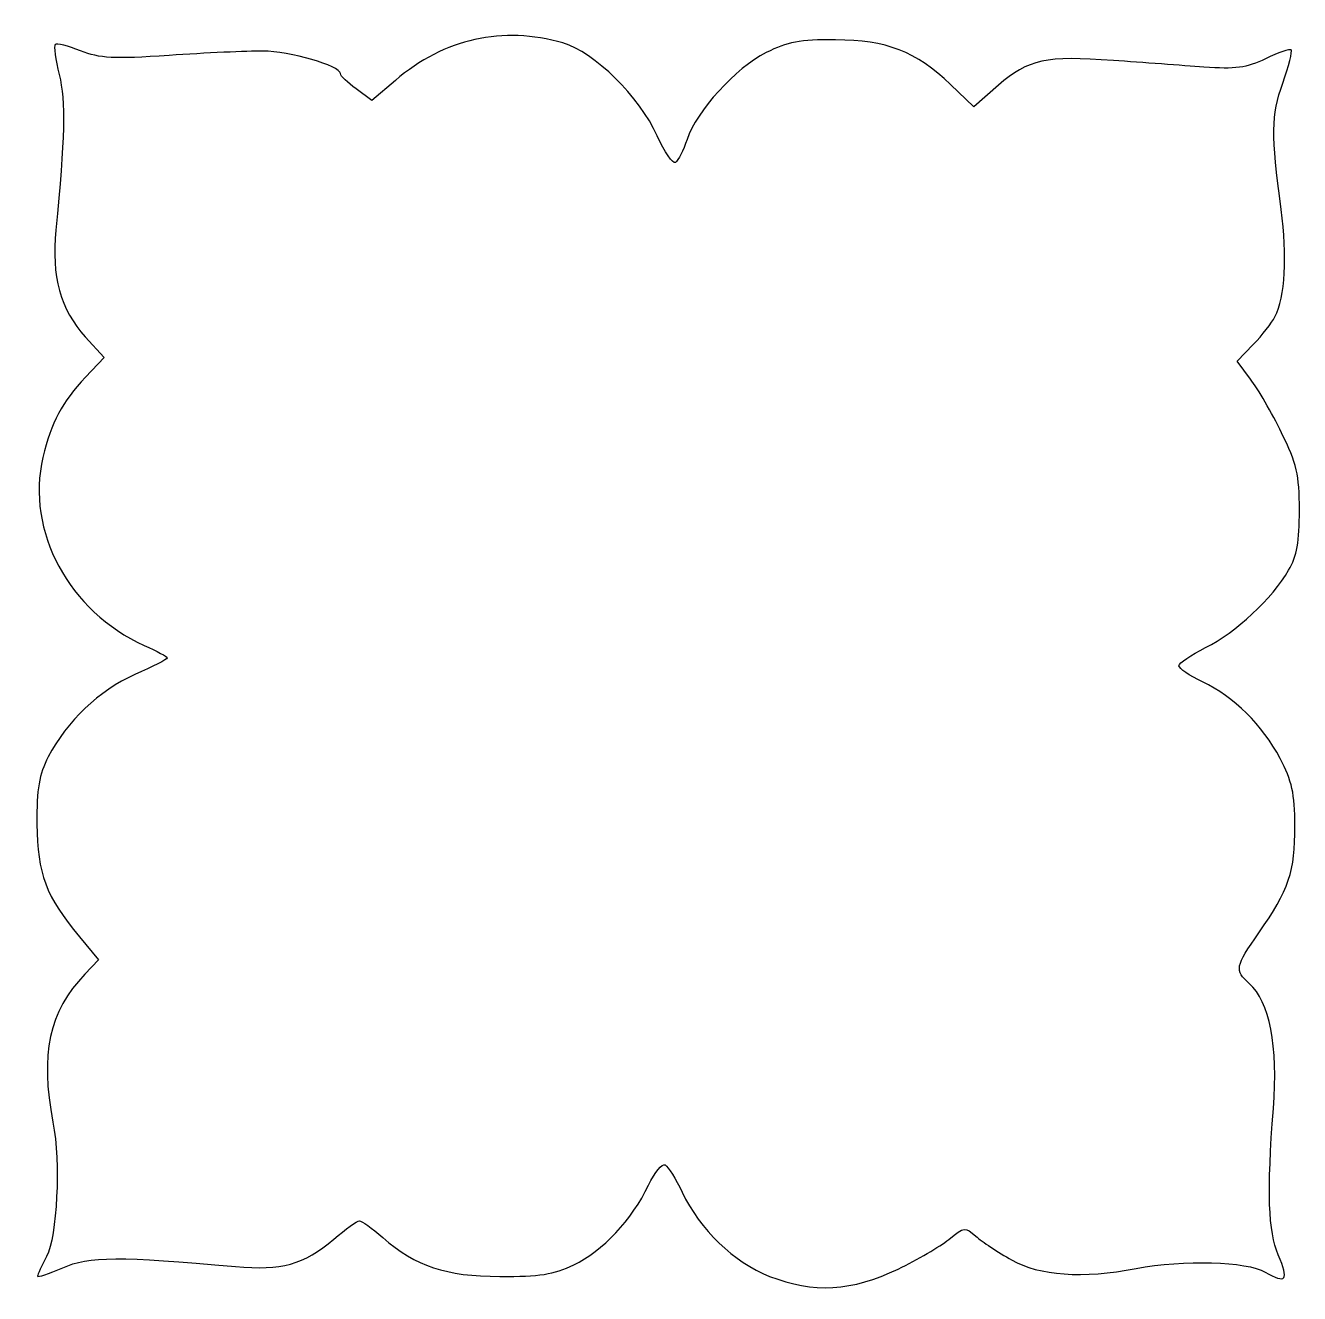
# Model space of a CAD drawing. Header units: centimetres. Extents: x -12.8 to 14.1, y -13.2 to 13.6.
import ezdxf

# ---------------------------------------------------------------- set-up
doc = ezdxf.new("R2010")
doc.units = ezdxf.units.CM
doc.header["$MEASUREMENT"] = 0
doc.layers.add('Layer 1', color=7, linetype='Continuous')

msp = doc.modelspace()

# ---------------------------------------------------------------- linework, layer by layer
at = {"layer": 'Layer 1'}
msp.add_open_spline([(2.87268, -12.81112), (2.1115, -12.51009), (1.4028, -11.8284), (1.02286, -11.03181), (1.02286, -11.03181), (0.89071, -10.75474), (0.73083, -10.49652), (0.66757, -10.45799), (0.66757, -10.45799), (0.60431, -10.41946), (0.44549, -10.61242), (0.31463, -10.88679), (0.31463, -10.88679), (-0.03349, -11.61667), (-0.65751, -12.28122), (-1.26372, -12.56763), (-1.26372, -12.56763), (-1.69665, -12.77218), (-1.98784, -12.8181), (-2.82445, -12.81377), (-2.82445, -12.81377), (-3.98043, -12.80779), (-4.59326, -12.60421), (-5.30231, -11.99067), (-5.30231, -11.99067), (-5.5274, -11.7959), (-5.74802, -11.63654), (-5.79259, -11.63654), (-5.79259, -11.63654), (-5.83715, -11.63654), (-6.08212, -11.81243), (-6.33695, -12.0274), (-6.33695, -12.0274), (-6.97458, -12.5653), (-7.43417, -12.69312), (-8.41165, -12.60446), (-8.41165, -12.60446), (-10.85083, -12.38321), (-11.50568, -12.38778), (-12.06115, -12.62993), (-12.06115, -12.62993), (-12.35487, -12.75798), (-12.59518, -12.83773), (-12.59518, -12.80717), (-12.59518, -12.80717), (-12.59518, -12.77661), (-12.50918, -12.5894), (-12.40406, -12.39116), (-12.40406, -12.39116), (-12.17852, -11.96581), (-12.10426, -10.41094), (-12.2685, -9.55299), (-12.2685, -9.55299), (-12.54424, -8.11264), (-12.35252, -7.22317), (-11.59574, -6.43189), (-11.59574, -6.43189), (-11.59574, -6.43189), (-11.30357, -6.12639), (-11.30357, -6.12639), (-11.30357, -6.12639), (-11.30357, -6.12639), (-11.70441, -5.64352), (-11.70441, -5.64352), (-11.70441, -5.64352), (-12.42144, -4.77974), (-12.5985, -4.31176), (-12.60633, -3.25963), (-12.60633, -3.25963), (-12.61195, -2.50568), (-12.56374, -2.21903), (-12.3676, -1.84013), (-12.3676, -1.84013), (-11.9779, -1.0873), (-11.29098, -0.43458), (-10.53789, -0.1015), (-10.53789, -0.1015), (-10.16093, 0.06522), (-9.85251, 0.22286), (-9.85251, 0.24881), (-9.85251, 0.24881), (-9.85251, 0.27476), (-10.07194, 0.39451), (-10.34014, 0.51492), (-10.34014, 0.51492), (-11.92881, 1.22817), (-12.84874, 2.93528), (-12.48012, 4.48606), (-12.48012, 4.48606), (-12.30307, 5.23092), (-12.08374, 5.64359), (-11.57929, 6.18104), (-11.57929, 6.18104), (-11.57929, 6.18104), (-11.18775, 6.59819), (-11.18775, 6.59819), (-11.18775, 6.59819), (-11.18775, 6.59819), (-11.58439, 7.03087), (-11.58439, 7.03087), (-11.58439, 7.03087), (-12.10697, 7.60093), (-12.30441, 8.31466), (-12.20811, 9.28556), (-12.20811, 9.28556), (-12.01591, 11.22342), (-11.99873, 12.00518), (-12.13596, 12.56894), (-12.13596, 12.56894), (-12.21414, 12.89013), (-12.25302, 13.17765), (-12.22236, 13.20787), (-12.22236, 13.20787), (-12.1917, 13.23809), (-11.94946, 13.17719), (-11.68405, 13.07253), (-11.68405, 13.07253), (-11.27171, 12.90993), (-10.99942, 12.89572), (-9.81278, 12.97487), (-9.81278, 12.97487), (-9.04899, 13.02582), (-8.15912, 13.06742), (-7.8353, 13.06733), (-7.8353, 13.06733), (-7.26421, 13.06717), (-6.19565, 12.75578), (-6.19565, 12.58951), (-6.19565, 12.58951), (-6.19565, 12.54434), (-6.04626, 12.39853), (-5.86367, 12.26549), (-5.86367, 12.26549), (-5.86367, 12.26549), (-5.53169, 12.0236), (-5.53169, 12.0236), (-5.53169, 12.0236), (-5.53169, 12.0236), (-5.03515, 12.44785), (-5.03515, 12.44785), (-5.03515, 12.44785), (-4.00219, 13.33043), (-2.7622, 13.60677), (-1.49362, 13.23709), (-1.49362, 13.23709), (-0.82918, 13.04347), (0.12617, 12.10315), (0.49618, 11.27861), (0.49618, 11.27861), (0.65103, 10.93354), (0.82485, 10.67992), (0.88245, 10.715), (0.88245, 10.715), (0.94005, 10.75008), (1.05011, 10.96814), (1.12702, 11.19956), (1.12702, 11.19956), (1.32656, 11.79996), (2.15584, 12.7102), (2.79775, 13.03339), (2.79775, 13.03339), (3.24937, 13.26077), (3.50842, 13.30872), (4.26076, 13.30417), (4.26076, 13.30417), (5.3494, 13.29759), (5.95528, 13.06237), (6.69461, 12.35927), (6.69461, 12.35927), (6.69461, 12.35927), (7.18574, 11.89221), (7.18574, 11.89221), (7.18574, 11.89221), (7.18574, 11.89221), (7.70751, 12.34485), (7.70751, 12.34485), (7.70751, 12.34485), (8.34003, 12.89356), (8.70286, 12.97165), (10.13532, 12.86737), (10.13532, 12.86737), (10.73832, 12.82348), (11.59717, 12.76099), (12.04388, 12.72851), (12.04388, 12.72851), (12.71528, 12.6797), (12.94157, 12.71017), (13.34933, 12.90433), (13.34933, 12.90433), (13.62063, 13.03351), (13.86456, 13.11756), (13.89141, 13.0911), (13.89141, 13.0911), (13.91825, 13.06464), (13.83787, 12.74824), (13.71278, 12.38798), (13.71278, 12.38798), (13.47031, 11.68964), (13.46582, 11.327), (13.67977, 9.72026), (13.67977, 9.72026), (13.81212, 8.72632), (13.76238, 7.88296), (13.54607, 7.45324), (13.54607, 7.45324), (13.48371, 7.32935), (13.27867, 7.06753), (13.09044, 6.87141), (13.09044, 6.87141), (13.09044, 6.87141), (12.74819, 6.51483), (12.74819, 6.51483), (12.74819, 6.51483), (12.74819, 6.51483), (13.0315, 6.13936), (13.0315, 6.13936), (13.0315, 6.13936), (13.18732, 5.93285), (13.48285, 5.42234), (13.68823, 5.0049), (13.68823, 5.0049), (14.0103, 4.35027), (14.06203, 4.12574), (14.06446, 3.37185), (14.06446, 3.37185), (14.06663, 2.69861), (14.01439, 2.40652), (13.83709, 2.10055), (13.83709, 2.10055), (13.49145, 1.50408), (12.71997, 0.78577), (12.08373, 0.46803), (12.08373, 0.46803), (11.77224, 0.31247), (11.51738, 0.13989), (11.51738, 0.08451), (11.51738, 0.08451), (11.51738, 0.02914), (11.74248, -0.12356), (12.0176, -0.25482), (12.0176, -0.25482), (12.68628, -0.57384), (13.28252, -1.16257), (13.65687, -1.87345), (13.65687, -1.87345), (13.90881, -2.35188), (13.96536, -2.61064), (13.96912, -3.30236), (13.96912, -3.30236), (13.97431, -4.25679), (13.8415, -4.64991), (13.20822, -5.55484), (13.20822, -5.55484), (12.70781, -6.2699), (12.693, -6.34829), (13.00564, -6.62714), (13.00564, -6.62714), (13.43624, -7.01119), (13.61549, -7.94184), (13.51419, -9.26747), (13.51419, -9.26747), (13.37878, -11.03929), (13.40642, -11.86415), (13.61772, -12.35773), (13.61772, -12.35773), (13.84797, -12.89556), (13.78419, -12.97958), (13.34137, -12.72179), (13.34137, -12.72179), (12.9476, -12.49255), (11.62381, -12.45594), (10.61613, -12.64642), (10.61613, -12.64642), (9.48271, -12.86067), (8.57166, -12.79819), (7.98482, -12.46598), (7.98482, -12.46598), (7.69646, -12.30274), (7.35628, -12.07644), (7.22885, -11.9631), (7.22885, -11.9631), (7.00339, -11.76255), (6.98806, -11.76437), (6.65746, -12.0311), (6.65746, -12.0311), (6.47062, -12.18184), (5.98966, -12.46354), (5.58866, -12.65709), (5.58866, -12.65709), (4.61489, -13.1271), (3.78995, -13.17389), (2.87267, -12.81113), (2.87267, -12.81113), (2.87267, -12.81113), (2.87268, -12.81112), (2.87268, -12.81112)], degree=3, knots=[0, 0, 0, 0, 0.01333333, 0.01333333, 0.01333333, 0.01333333, 0.02666667, 0.02666667, 0.02666667, 0.02666667, 0.04, 0.04, 0.04, 0.04, 0.05333333, 0.05333333, 0.05333333, 0.05333333, 0.06666667, 0.06666667, 0.06666667, 0.06666667, 0.08, 0.08, 0.08, 0.08, 0.09333333, 0.09333333, 0.09333333, 0.09333333, 0.10666667, 0.10666667, 0.10666667, 0.10666667, 0.12, 0.12, 0.12, 0.12, 0.13333333, 0.13333333, 0.13333333, 0.13333333, 0.14666667, 0.14666667, 0.14666667, 0.14666667, 0.16, 0.16, 0.16, 0.16, 0.17333333, 0.17333333, 0.17333333, 0.17333333, 0.18666667, 0.18666667, 0.18666667, 0.18666667, 0.2, 0.2, 0.2, 0.2, 0.21333333, 0.21333333, 0.21333333, 0.21333333, 0.22666667, 0.22666667, 0.22666667, 0.22666667, 0.24, 0.24, 0.24, 0.24, 0.25333333, 0.25333333, 0.25333333, 0.25333333, 0.26666667, 0.26666667, 0.26666667, 0.26666667, 0.28, 0.28, 0.28, 0.28, 0.29333333, 0.29333333, 0.29333333, 0.29333333, 0.30666667, 0.30666667, 0.30666667, 0.30666667, 0.32, 0.32, 0.32, 0.32, 0.33333333, 0.33333333, 0.33333333, 0.33333333, 0.34666667, 0.34666667, 0.34666667, 0.34666667, 0.36, 0.36, 0.36, 0.36, 0.37333333, 0.37333333, 0.37333333, 0.37333333, 0.38666667, 0.38666667, 0.38666667, 0.38666667, 0.4, 0.4, 0.4, 0.4, 0.41333333, 0.41333333, 0.41333333, 0.41333333, 0.42666667, 0.42666667, 0.42666667, 0.42666667, 0.44, 0.44, 0.44, 0.44, 0.45333333, 0.45333333, 0.45333333, 0.45333333, 0.46666667, 0.46666667, 0.46666667, 0.46666667, 0.48, 0.48, 0.48, 0.48, 0.49333333, 0.49333333, 0.49333333, 0.49333333, 0.50666667, 0.50666667, 0.50666667, 0.50666667, 0.52, 0.52, 0.52, 0.52, 0.53333333, 0.53333333, 0.53333333, 0.53333333, 0.54666667, 0.54666667, 0.54666667, 0.54666667, 0.56, 0.56, 0.56, 0.56, 0.57333333, 0.57333333, 0.57333333, 0.57333333, 0.58666667, 0.58666667, 0.58666667, 0.58666667, 0.6, 0.6, 0.6, 0.6, 0.61333333, 0.61333333, 0.61333333, 0.61333333, 0.62666667, 0.62666667, 0.62666667, 0.62666667, 0.64, 0.64, 0.64, 0.64, 0.65333333, 0.65333333, 0.65333333, 0.65333333, 0.66666667, 0.66666667, 0.66666667, 0.66666667, 0.68, 0.68, 0.68, 0.68, 0.69333333, 0.69333333, 0.69333333, 0.69333333, 0.70666667, 0.70666667, 0.70666667, 0.70666667, 0.72, 0.72, 0.72, 0.72, 0.73333333, 0.73333333, 0.73333333, 0.73333333, 0.74666667, 0.74666667, 0.74666667, 0.74666667, 0.76, 0.76, 0.76, 0.76, 0.77333333, 0.77333333, 0.77333333, 0.77333333, 0.78666667, 0.78666667, 0.78666667, 0.78666667, 0.8, 0.8, 0.8, 0.8, 0.81333333, 0.81333333, 0.81333333, 0.81333333, 0.82666667, 0.82666667, 0.82666667, 0.82666667, 0.84, 0.84, 0.84, 0.84, 0.85333333, 0.85333333, 0.85333333, 0.85333333, 0.86666667, 0.86666667, 0.86666667, 0.86666667, 0.88, 0.88, 0.88, 0.88, 0.89333333, 0.89333333, 0.89333333, 0.89333333, 0.90666667, 0.90666667, 0.90666667, 0.90666667, 0.92, 0.92, 0.92, 0.92, 0.93333333, 0.93333333, 0.93333333, 0.93333333, 0.94666667, 0.94666667, 0.94666667, 0.94666667, 0.96, 0.96, 0.96, 0.96, 0.97333333, 0.97333333, 0.97333333, 0.97333333, 1, 1, 1, 1], dxfattribs=at)

doc.saveas('drawing.dxf')
